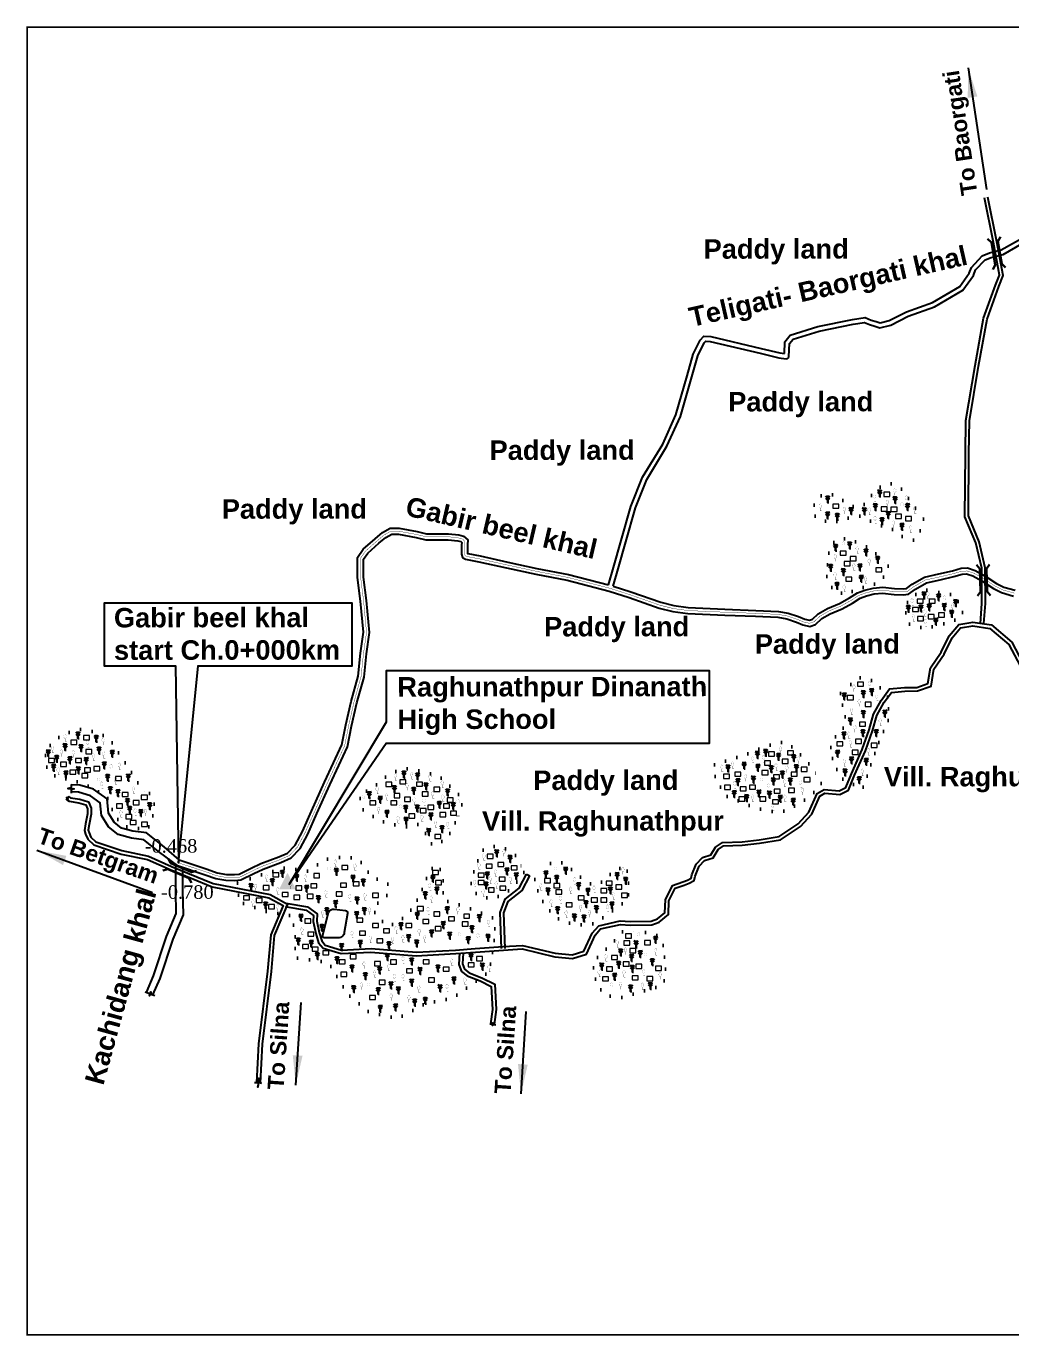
# Model space of a CAD drawing. Header units: millimetres. Extents: x 103 to 31780, y -96328 to -48.
# Drawn here: x 28681 to 30344, y -96327 to -94117 of the extents above; entities that cross this region are included whole.
import ezdxf

# ---------------------------------------------------------------- set-up
doc = ezdxf.new("R2010")
doc.units = ezdxf.units.MM
doc.header["$MEASUREMENT"] = 0
doc.linetypes.add('CENTERX2', pattern=[4, 2.5, -0.5, 0.5, -0.5])
doc.linetypes.add('DOT2', pattern=[0.125, 0, -0.125])
for name, color, linetype, lineweight in [('Bazar', 97, 'Continuous', 15), ('Bridge or Culvert', 7, 'Continuous', 25), ('HOUSE', 144, 'Continuous', 18), ('OUTLINE', 7, 'Continuous', 15), ('PUCCA ROAD', 1, 'Continuous', 30)]:
    doc.layers.add(name, color=color, linetype=linetype, lineweight=lineweight)
for name, color, linetype in [('boundary', 7, 'Continuous'), ('Home Stead', 151, 'Continuous'), ('Khal', 4, 'Continuous'), ('TEXT', 5, 'Continuous'), ('Trees', 77, 'Continuous')]:
    doc.layers.add(name, color=color, linetype=linetype)
doc.styles.add('b', font='times.ttf')
doc.styles.get("Standard").update_dxf_attribs({"font": 'arial.ttf'})
doc.styles.add('sum', font='arialbd.ttf')
doc.dimstyles.get("Standard").update_dxf_attribs({"dimtxt": 0.18, "dimasz": 0.18, "dimexe": 0.18, "dimexo": 0.0625, "dimgap": 0.09, "dimtad": 0, "dimtih": 1, "dimtoh": 1, "dimdec": 4, "dimzin": 0, "dimdsep": 46, "dimtxsty": 'Standard', "dimblk": 'DATUMBLANK', "dimcen": 0.09, "dimadec": 0, "dimazin": 0, "dimtfac": 1, "dimtdec": 4, "dimtofl": 0, "dimtmove": 0, "dimatfit": 3, "dimfxl": 1, "dimtolj": 1, "dimtzin": 0, "dimarcsym": 0})

# ---------------------------------------------------------------- blocks, each defined once
blk = doc.blocks.new('A$C3B865840')
at = {"layer": 'Bridge or Culvert', "color": 7, "linetype": 'Continuous', "lineweight": 30}
for points in [[(0, 43.6), (13.8, 33.1), (91.3, 33.3), (105, 44.2)], [(0.2, 0), (13.9, 10.6), (91.4, 10.9), (105.2, 0.2)]]:
    blk.add_lwpolyline(points, dxfattribs=at)
blk = doc.blocks.new('A$C7FEE66E4')
at = {"layer": 'Trees', "linetype": 'Continuous', "const_width": 0.000142}
blk.add_lwpolyline([(0, 0, 0.606435), (0, 0.0049, 0.606435)], format="xyb", close=True, dxfattribs=at)
at = {"layer": 'Trees', "linetype": 'Continuous', "const_width": 0.000252}
for points in [[(0, 0), (0, -0.0029)], [(0, -0.0029), (0.0017, -0.0029)]]:
    blk.add_lwpolyline(points, dxfattribs=at)
blk = doc.blocks.new('A$C01DB3217')
at = {"layer": 'Trees', "color": 1, "lineweight": 30}
blk.add_lwpolyline([(0, 0.0028), (0, -0.0071), (0.0015, -0.0071)], dxfattribs=at)
for centre, start, end in [((-0.012, -0.0154), 41.2491, 62.6782), ((0.012, -0.0154), 117.3218, 138.7509)]:
    blk.add_arc(centre, 0.0195, start, end, dxfattribs=at)
blk = doc.blocks.new('_DatumBlank')
at = {"color": 0, "linetype": 'ByBlock', "lineweight": -2}
for p, q in [((0, 0.577), (-1, 0)), ((0, -0.577), (0, 0.577)), ((-1, 0), (0, -0.577))]:
    blk.add_line(p, q, dxfattribs=at)

msp = doc.modelspace()

# ---------------------------------------------------------------- hatches: boundary and pattern name
at = {"layer": 'Bazar'}
msp.add_hatch(color=5, dxfattribs=at).paths.add_polyline_path([(29122.1, -95545.4), (29108, -95573.2), (29136.2, -95573.2)])

# ---------------------------------------------------------------- linework, layer by layer
at = {"layer": 'boundary', "color": 0, "const_width": 2.83}
msp.add_lwpolyline([(28682.8, -94118.3), (31778.8, -94118.3), (31778.8, -96325.2), (28682.8, -96325.2), (28682.8, -94118.3)], dxfattribs=at)
at = {"layer": 'Home Stead', "color": 7, "linetype": 'DOT2', "lineweight": 50, "ltscale": 159.474072, "flags": 128}
for points in [[(30194.5, -94948.9), (30187.5, -94973.6), (30177.4, -94984.4), (30155.2, -94976.4), (30141.1, -94965), (30124.7, -94960.3), (30101.3, -94950.4), (30087.9, -94943.6), (30065.7, -94947.2), (30037.5, -94955.7), (30012.1, -94945.1), (30007.8, -94928.3), (30021.6, -94909.4), (30036.8, -94905.6), (30057.2, -94915.9), (30075.8, -94927.5), (30090.9, -94927.5), (30098.8, -94920.7), (30109.9, -94904.8), (30125.7, -94891.7), (30141.1, -94889.2), (30153.7, -94893), (30172.4, -94917.2), (30194.5, -94948.9)], [(30135, -95027.9), (30125.6, -95050.8), (30113.3, -95058.2), (30081.3, -95067.1), (30064.1, -95076.3), (30042.1, -95068.3), (30031.5, -95046.2), (30034, -95007.9), (30045.2, -94984.8), (30067.5, -94981), (30105.9, -94998.5), (30135, -95027.9)], [(30200.4, -95068.3), (30174.6, -95079), (30162.1, -95097.8), (30171.1, -95126.5), (30198.1, -95133.5), (30245.3, -95121.3), (30261.5, -95108.3), (30249.6, -95077.9), (30200.4, -95068.3)], [(30054.9, -95243), (30057.6, -95261.6), (30064, -95286.6), (30057.1, -95307.4), (30044.3, -95317.5), (30036.3, -95338.8), (30043.7, -95359.5), (30054.4, -95385.6), (30092.2, -95403.7), (30116.2, -95334), (30137, -95283.9), (30134.5, -95249.3), (30113.5, -95222.7), (30086.4, -95215.8), (30054.9, -95243)], [(28889.3, -95411.5), (28899, -95433.7), (28891.1, -95463.9), (28884.4, -95472.6), (28846.8, -95467.1), (28829.2, -95448.7), (28822.9, -95428.2), (28817.8, -95416.8), (28777.8, -95394.5), (28748.6, -95386.8), (28733.4, -95385.6), (28714.7, -95365.3), (28713.9, -95338.3), (28741.8, -95311.7), (28774.8, -95302.9), (28801.4, -95308.9), (28822.5, -95319.6), (28835.2, -95340.3), (28855.9, -95371.7), (28868.6, -95390.9), (28875.7, -95406.7), (28889.3, -95411.5)], [(30022.4, -95394.5), (30010, -95410), (29988.4, -95427.5), (29956.7, -95442.7), (29933, -95441.7), (29905, -95433.3), (29861.2, -95415.7), (29844, -95387.4), (29842, -95362.5), (29892.6, -95347), (29931, -95331.5), (29952.3, -95324.7), (29967.8, -95328.1), (29986.3, -95345.3), (30007.9, -95368.5), (30022.4, -95394.5)], [(29404.9, -95461.3), (29390.1, -95489.5), (29366.4, -95498.7), (29351.6, -95473.4), (29340.8, -95463.2), (29318.4, -95468.8), (29277, -95457.3), (29248.4, -95438.6), (29243.2, -95414.3), (29270.1, -95399.2), (29293.5, -95378.2), (29321.1, -95369.6), (29352.9, -95375.1), (29377.9, -95383), (29397, -95400.1), (29412.4, -95414.9), (29418, -95425.1), (29404.9, -95461.3)], [(29520.4, -95545), (29504, -95568.5), (29491.1, -95578.7), (29474.4, -95586.8), (29462.4, -95588.9), (29441.7, -95581.9), (29431.5, -95570.4), (29431.8, -95555.7), (29443.8, -95523), (29452.4, -95506.3), (29468.1, -95500.8), (29490.4, -95505.3), (29510, -95518.6), (29520.4, -95545)], [(29037.5, -95563), (29040.1, -95594.5), (29086.9, -95611), (29129.8, -95618.2), (29135.3, -95650.3), (29134.8, -95689), (29191.4, -95697.1), (29224, -95750.9), (29260.4, -95780.9), (29308.3, -95791.5), (29354.5, -95766.5), (29400.2, -95757.2), (29462.1, -95712.3), (29472.7, -95649.1), (29469.3, -95622), (29425.2, -95603.8), (29385, -95591.5), (29384.5, -95556.8), (29377.3, -95532.7), (29363.4, -95539), (29356.6, -95554.3), (29345.1, -95584.8), (29332.9, -95605.1), (29319.3, -95620.3), (29305.3, -95630.9), (29290.9, -95635.1), (29279.9, -95625.4), (29265.5, -95608), (29272.7, -95597.9), (29290.1, -95583.1), (29292.6, -95565.3), (29262.1, -95550.5), (29242.2, -95522.5), (29218.1, -95518.3), (29184.6, -95523.4), (29157.5, -95542.8), (29116, -95537.3), (29084.9, -95546.6), (29037.5, -95563)], [(29539.3, -95556.5), (29547.3, -95586.9), (29559.9, -95603.7), (29569.6, -95616.6), (29587.3, -95627.9), (29608.6, -95633.5), (29634.2, -95633.1), (29656.6, -95619.8), (29678.3, -95603.4), (29696.2, -95590.4), (29698.3, -95575), (29695.5, -95548.7), (29694, -95534.7), (29673.1, -95540.7), (29660.5, -95555.4), (29644.4, -95565.9), (29633.5, -95564.2), (29620.2, -95555.4), (29608.6, -95546.6), (29593.6, -95533.3), (29579.9, -95526), (29566.2, -95529.1), (29539.3, -95556.5)], [(29686.9, -95645.2), (29669.8, -95664.5), (29648.9, -95684.6), (29638.8, -95694.9), (29637.2, -95715.3), (29648.6, -95740.6), (29658.9, -95751.7), (29679, -95757.1), (29696.4, -95753.1), (29714.4, -95747.3), (29754.1, -95735.9), (29757.9, -95727), (29759.8, -95711.5), (29758.1, -95690), (29756, -95668.8), (29746.7, -95652), (29736.7, -95648.7), (29719.8, -95644.9), (29686.9, -95645.2)]]:
    msp.add_lwpolyline(points, dxfattribs=at)
at = {"layer": 'HOUSE'}
for points in [[(30127.8, -94910.5), (30137.9, -94910.5), (30137.9, -94903.4), (30127.8, -94903.4), (30127.8, -94910.5)], [(30041.7, -94930.2), (30051.8, -94930.2), (30051.8, -94923.2), (30041.7, -94923.2), (30041.7, -94930.2)], [(30123.5, -94935.2), (30133.6, -94935.2), (30133.6, -94928.1), (30123.5, -94928.1), (30123.5, -94935.2)], [(30139.9, -94935.7), (30150.1, -94935.7), (30150.1, -94928.6), (30139.9, -94928.6), (30139.9, -94935.7)], [(30147.6, -94947.5), (30157.7, -94947.5), (30157.7, -94940.4), (30147.6, -94940.4), (30147.6, -94947.5)], [(30164.3, -94951.3), (30174.4, -94951.3), (30174.4, -94944.2), (30164.3, -94944.2), (30164.3, -94951.3)], [(30054.4, -95009.7), (30064.5, -95009.7), (30064.5, -95002.6), (30054.4, -95002.6), (30054.4, -95009.7)], [(30071.3, -95019), (30081.4, -95019), (30081.4, -95011.9), (30071.3, -95011.9), (30071.3, -95019)], [(30060.9, -95027.3), (30071, -95027.3), (30071, -95020.2), (30060.9, -95020.2), (30060.9, -95027.3)], [(30114.6, -95037.7), (30124.7, -95037.7), (30124.7, -95030.6), (30114.6, -95030.6), (30114.6, -95037.7)], [(30063.6, -95053.4), (30073.8, -95053.4), (30073.8, -95046.4), (30063.6, -95046.4), (30063.6, -95053.4)], [(30184.1, -95090.7), (30194.2, -95090.7), (30194.2, -95083.6), (30184.1, -95083.6), (30184.1, -95090.7)], [(30204.4, -95090.5), (30214.5, -95090.5), (30214.5, -95083.4), (30204.4, -95083.4), (30204.4, -95090.5)], [(30176.2, -95104.7), (30186.4, -95104.7), (30186.4, -95097.6), (30176.2, -95097.6), (30176.2, -95104.7)], [(30220, -95113.9), (30230.1, -95113.9), (30230.1, -95106.8), (30220, -95106.8), (30220, -95113.9)], [(30184.6, -95120.2), (30194.7, -95120.2), (30194.7, -95113.1), (30184.6, -95113.1), (30184.6, -95120.2)], [(30202.4, -95116.8), (30212.5, -95116.8), (30212.5, -95109.8), (30202.4, -95109.8), (30202.4, -95116.8)], [(30083.7, -95230.6), (30093.8, -95230.6), (30093.8, -95223.5), (30083.7, -95223.5), (30083.7, -95230.6)], [(30066.3, -95253.4), (30076.5, -95253.4), (30076.5, -95246.3), (30066.3, -95246.3), (30066.3, -95253.4)], [(30096.2, -95264.6), (30106.4, -95264.6), (30106.4, -95257.5), (30096.2, -95257.5), (30096.2, -95264.6)], [(30086.9, -95298.1), (30097, -95298.1), (30097, -95291), (30086.9, -95291), (30086.9, -95298.1)], [(28756.9, -95328.8), (28767, -95328.8), (28767, -95321.7), (28756.9, -95321.7), (28756.9, -95328.8)], [(28777.8, -95320.9), (28787.9, -95320.9), (28787.9, -95313.8), (28777.8, -95313.8), (28777.8, -95320.9)], [(30048.6, -95331.2), (30058.8, -95331.2), (30058.8, -95324.2), (30048.6, -95324.2), (30048.6, -95331.2)], [(30080.2, -95327.1), (30090.3, -95327.1), (30090.3, -95320), (30080.2, -95320), (30080.2, -95327.1)], [(30106.5, -95333.8), (30116.7, -95333.8), (30116.7, -95326.7), (30106.5, -95326.7), (30106.5, -95333.8)], [(28782.1, -95344.7), (28792.2, -95344.7), (28792.2, -95337.6), (28782.1, -95337.6), (28782.1, -95344.7)], [(29933.3, -95348.6), (29943.5, -95348.6), (29943.5, -95341.5), (29933.3, -95341.5), (29933.3, -95348.6)], [(29965.3, -95346.6), (29975.5, -95346.6), (29975.5, -95339.5), (29965.3, -95339.5), (29965.3, -95346.6)], [(30074.4, -95345.7), (30084.5, -95345.7), (30084.5, -95338.6), (30074.4, -95338.6), (30074.4, -95345.7)], [(28719.2, -95359.5), (28729.3, -95359.5), (28729.3, -95352.5), (28719.2, -95352.5), (28719.2, -95359.5)], [(28739.1, -95366), (28749.3, -95366), (28749.3, -95358.9), (28739.1, -95358.9), (28739.1, -95366)], [(28755.2, -95379.2), (28765.3, -95379.2), (28765.3, -95372.1), (28755.2, -95372.1), (28755.2, -95379.2)], [(28764.3, -95359.5), (28774.5, -95359.5), (28774.5, -95352.5), (28764.3, -95352.5), (28764.3, -95359.5)], [(28779.5, -95375.4), (28789.6, -95375.4), (28789.6, -95368.3), (28779.5, -95368.3), (28779.5, -95375.4)], [(28795.6, -95373.2), (28805.7, -95373.2), (28805.7, -95366.1), (28795.6, -95366.1), (28795.6, -95373.2)], [(29922.3, -95380.1), (29932.5, -95380.1), (29932.5, -95373), (29922.3, -95373), (29922.3, -95380.1)], [(29926.7, -95363.5), (29936.8, -95363.5), (29936.8, -95356.4), (29926.7, -95356.4), (29926.7, -95363.5)], [(29956.4, -95360.9), (29966.5, -95360.9), (29966.5, -95353.8), (29956.4, -95353.8), (29956.4, -95360.9)], [(29988.6, -95374.2), (29998.8, -95374.2), (29998.8, -95367.1), (29988.6, -95367.1), (29988.6, -95374.2)], [(28775.4, -95385.2), (28785.5, -95385.2), (28785.5, -95378.1), (28775.4, -95378.1), (28775.4, -95385.2)], [(28831.8, -95389.8), (28841.9, -95389.8), (28841.9, -95382.7), (28831.8, -95382.7), (28831.8, -95389.8)], [(29287.9, -95399.5), (29298, -95399.5), (29298, -95392.4), (29287.9, -95392.4), (29287.9, -95399.5)], [(29311.4, -95395.5), (29321.5, -95395.5), (29321.5, -95388.4), (29311.4, -95388.4), (29311.4, -95395.5)], [(29339.8, -95399.3), (29350, -95399.3), (29350, -95392.2), (29339.8, -95392.2), (29339.8, -95399.3)], [(29857.6, -95386.2), (29867.7, -95386.2), (29867.7, -95379.1), (29857.6, -95379.1), (29857.6, -95386.2)], [(29876.5, -95382.6), (29886.7, -95382.6), (29886.7, -95375.6), (29876.5, -95375.6), (29876.5, -95382.6)], [(29941.5, -95387), (29951.7, -95387), (29951.7, -95379.9), (29941.5, -95379.9), (29941.5, -95387)], [(29971.7, -95382.6), (29981.9, -95382.6), (29981.9, -95375.6), (29971.7, -95375.6), (29971.7, -95382.6)], [(29993.2, -95391.8), (30003.4, -95391.8), (30003.4, -95384.8), (29993.2, -95384.8), (29993.2, -95391.8)], [(28843.4, -95416.8), (28853.5, -95416.8), (28853.5, -95409.8), (28843.4, -95409.8), (28843.4, -95416.8)], [(28875.5, -95421.5), (28885.7, -95421.5), (28885.7, -95414.4), (28875.5, -95414.4), (28875.5, -95421.5)], [(29301.7, -95418.7), (29311.8, -95418.7), (29311.8, -95411.6), (29301.7, -95411.6), (29301.7, -95418.7)], [(29349.3, -95415.9), (29359.5, -95415.9), (29359.5, -95408.8), (29349.3, -95408.8), (29349.3, -95415.9)], [(29368.8, -95408), (29378.9, -95408), (29378.9, -95400.9), (29368.8, -95400.9), (29368.8, -95408)], [(29859.4, -95404.9), (29869.5, -95404.9), (29869.5, -95397.8), (29859.4, -95397.8), (29859.4, -95404.9)], [(29885.7, -95407.2), (29895.9, -95407.2), (29895.9, -95400.1), (29885.7, -95400.1), (29885.7, -95407.2)], [(29901.1, -95404.4), (29911.2, -95404.4), (29911.2, -95397.3), (29901.1, -95397.3), (29901.1, -95404.4)], [(29918.8, -95424.3), (29928.9, -95424.3), (29928.9, -95417.2), (29918.8, -95417.2), (29918.8, -95424.3)], [(29943.1, -95411.3), (29953.2, -95411.3), (29953.2, -95404.2), (29943.1, -95404.2), (29943.1, -95411.3)], [(29967.1, -95409.8), (29977.3, -95409.8), (29977.3, -95402.7), (29967.1, -95402.7), (29967.1, -95409.8)], [(28833.7, -95436.3), (28843.8, -95436.3), (28843.8, -95429.2), (28833.7, -95429.2), (28833.7, -95436.3)], [(28861.7, -95430.6), (28871.8, -95430.6), (28871.8, -95423.5), (28861.7, -95423.5), (28861.7, -95430.6)], [(29260.9, -95430.8), (29271, -95430.8), (29271, -95423.7), (29260.9, -95423.7), (29260.9, -95430.8)], [(29296.2, -95430.8), (29306.3, -95430.8), (29306.3, -95423.7), (29296.2, -95423.7), (29296.2, -95430.8)], [(29319.2, -95425.1), (29329.3, -95425.1), (29329.3, -95418), (29319.2, -95418), (29319.2, -95425.1)], [(29346, -95444.1), (29356.1, -95444.1), (29356.1, -95437), (29346, -95437), (29346, -95444.1)], [(29358.8, -95438.4), (29368.9, -95438.4), (29368.9, -95431.3), (29358.8, -95431.3), (29358.8, -95438.4)], [(29385.4, -95436.2), (29395.5, -95436.2), (29395.5, -95429.2), (29385.4, -95429.2), (29385.4, -95436.2)], [(29391.5, -95426), (29401.7, -95426), (29401.7, -95419), (29391.5, -95419), (29391.5, -95426)], [(29883.1, -95424.5), (29893.2, -95424.5), (29893.2, -95417.4), (29883.1, -95417.4), (29883.1, -95424.5)], [(29940, -95429.2), (29950.1, -95429.2), (29950.1, -95422.1), (29940, -95422.1), (29940, -95429.2)], [(28849.3, -95454.2), (28859.4, -95454.2), (28859.4, -95447.2), (28849.3, -95447.2), (28849.3, -95454.2)], [(28856.8, -95464), (28866.9, -95464), (28866.9, -95456.9), (28856.8, -95456.9), (28856.8, -95464)], [(28875.7, -95467.1), (28885.8, -95467.1), (28885.8, -95460), (28875.7, -95460), (28875.7, -95467.1)], [(29326.8, -95453.1), (29336.9, -95453.1), (29336.9, -95446), (29326.8, -95446), (29326.8, -95453.1)], [(29379, -95450.7), (29389.1, -95450.7), (29389.1, -95443.6), (29379, -95443.6), (29379, -95450.7)], [(29397, -95448.3), (29407.1, -95448.3), (29407.1, -95441.2), (29397, -95441.2), (29397, -95448.3)], [(29370.7, -95487.7), (29380.8, -95487.7), (29380.8, -95480.6), (29370.7, -95480.6), (29370.7, -95487.7)], [(29459.1, -95521), (29469.2, -95521), (29469.2, -95513.9), (29459.1, -95513.9), (29459.1, -95521)], [(29097.5, -95552.4), (29107.6, -95552.4), (29107.6, -95545.3), (29097.5, -95545.3), (29097.5, -95552.4)], [(29166.2, -95553.9), (29176.3, -95553.9), (29176.3, -95546.8), (29166.2, -95546.8), (29166.2, -95553.9)], [(29213.7, -95540), (29223.8, -95540), (29223.8, -95533), (29213.7, -95533), (29213.7, -95540)], [(29366.8, -95548.4), (29376.9, -95548.4), (29376.9, -95541.3), (29366.8, -95541.3), (29366.8, -95548.4)], [(29443.9, -95553), (29454, -95553), (29454, -95545.9), (29443.9, -95545.9), (29443.9, -95553)], [(29457, -95537.8), (29467.1, -95537.8), (29467.1, -95530.7), (29457, -95530.7), (29457, -95537.8)], [(29476.7, -95535), (29486.8, -95535), (29486.8, -95527.9), (29476.7, -95527.9), (29476.7, -95535)], [(29499.2, -95540.6), (29509.3, -95540.6), (29509.3, -95533.5), (29499.2, -95533.5), (29499.2, -95540.6)], [(29081.2, -95573.9), (29091.3, -95573.9), (29091.3, -95566.8), (29081.2, -95566.8), (29081.2, -95573.9)], [(29136.3, -95574.5), (29146.4, -95574.5), (29146.4, -95567.4), (29136.3, -95567.4), (29136.3, -95574.5)], [(29161.2, -95570.9), (29171.3, -95570.9), (29171.3, -95563.8), (29161.2, -95563.8), (29161.2, -95570.9)], [(29211.5, -95569.9), (29221.6, -95569.9), (29221.6, -95562.8), (29211.5, -95562.8), (29211.5, -95569.9)], [(29232.6, -95567.6), (29242.7, -95567.6), (29242.7, -95560.5), (29232.6, -95560.5), (29232.6, -95567.6)], [(29371.8, -95565.5), (29381.9, -95565.5), (29381.9, -95558.4), (29371.8, -95558.4), (29371.8, -95565.5)], [(29443.4, -95565.4), (29453.5, -95565.4), (29453.5, -95558.3), (29443.4, -95558.3), (29443.4, -95565.4)], [(29460.8, -95577.8), (29470.9, -95577.8), (29470.9, -95570.7), (29460.8, -95570.7), (29460.8, -95577.8)], [(29479.3, -95559.6), (29489.4, -95559.6), (29489.4, -95552.5), (29479.3, -95552.5), (29479.3, -95559.6)], [(29480.2, -95574.8), (29490.3, -95574.8), (29490.3, -95567.7), (29480.2, -95567.7), (29480.2, -95574.8)], [(29555.7, -95562.1), (29565.9, -95562.1), (29565.9, -95555), (29555.7, -95555), (29555.7, -95562.1)], [(29571.2, -95570.5), (29581.3, -95570.5), (29581.3, -95563.4), (29571.2, -95563.4), (29571.2, -95570.5)], [(29650.4, -95579), (29660.5, -95579), (29660.5, -95571.9), (29650.4, -95571.9), (29650.4, -95579)], [(29659.3, -95566.4), (29669.4, -95566.4), (29669.4, -95559.3), (29659.3, -95559.3), (29659.3, -95566.4)], [(29675.8, -95573), (29685.9, -95573), (29685.9, -95565.9), (29675.8, -95565.9), (29675.8, -95573)], [(29047.7, -95591.1), (29057.8, -95591.1), (29057.8, -95584), (29047.7, -95584), (29047.7, -95591.1)], [(29069.4, -95595.4), (29079.5, -95595.4), (29079.5, -95588.3), (29069.4, -95588.3), (29069.4, -95595.4)], [(29113, -95585.6), (29123.1, -95585.6), (29123.1, -95578.5), (29113, -95578.5), (29113, -95585.6)], [(29132.9, -95590.3), (29143.1, -95590.3), (29143.1, -95583.2), (29132.9, -95583.2), (29132.9, -95590.3)], [(29155.1, -95588.8), (29165.2, -95588.8), (29165.2, -95581.7), (29155.1, -95581.7), (29155.1, -95588.8)], [(29204.2, -95584.8), (29214.3, -95584.8), (29214.3, -95577.7), (29204.2, -95577.7), (29204.2, -95584.8)], [(29265.3, -95586.8), (29275.4, -95586.8), (29275.4, -95579.7), (29265.3, -95579.7), (29265.3, -95586.8)], [(29574.9, -95581.2), (29585, -95581.2), (29585, -95574.2), (29574.9, -95574.2), (29574.9, -95581.2)], [(29612.3, -95591.1), (29622.4, -95591.1), (29622.4, -95584), (29612.3, -95584), (29612.3, -95591.1)], [(29634.5, -95594.8), (29644.7, -95594.8), (29644.7, -95587.8), (29634.5, -95587.8), (29634.5, -95594.8)], [(29650.4, -95594.8), (29660.5, -95594.8), (29660.5, -95587.8), (29650.4, -95587.8), (29650.4, -95594.8)], [(29685.3, -95587), (29695.4, -95587), (29695.4, -95579.9), (29685.3, -95579.9), (29685.3, -95587)], [(29090, -95606.2), (29100.1, -95606.2), (29100.1, -95599.1), (29090, -95599.1), (29090, -95606.2)], [(29341, -95609.5), (29351.2, -95609.5), (29351.2, -95602.5), (29341, -95602.5), (29341, -95609.5)], [(29368.8, -95618.4), (29378.9, -95618.4), (29378.9, -95611.3), (29368.8, -95611.3), (29368.8, -95618.4)], [(29419.2, -95622.2), (29429.3, -95622.2), (29429.3, -95615.1), (29419.2, -95615.1), (29419.2, -95622.2)], [(29592, -95602.9), (29602.2, -95602.9), (29602.2, -95595.8), (29592, -95595.8), (29592, -95602.9)], [(29151.2, -95630.2), (29161.3, -95630.2), (29161.3, -95623.2), (29151.2, -95623.2), (29151.2, -95630.2)], [(29238.8, -95628.9), (29248.9, -95628.9), (29248.9, -95621.8), (29238.8, -95621.8), (29238.8, -95628.9)], [(29265.3, -95637.8), (29275.4, -95637.8), (29275.4, -95630.7), (29265.3, -95630.7), (29265.3, -95637.8)], [(29321.6, -95637.8), (29331.7, -95637.8), (29331.7, -95630.7), (29321.6, -95630.7), (29321.6, -95637.8)], [(29350.1, -95631.2), (29360.2, -95631.2), (29360.2, -95624.1), (29350.1, -95624.1), (29350.1, -95631.2)], [(29371, -95643.1), (29381.1, -95643.1), (29381.1, -95636), (29371, -95636), (29371, -95643.1)], [(29393.5, -95626.6), (29403.6, -95626.6), (29403.6, -95619.5), (29393.5, -95619.5), (29393.5, -95626.6)], [(29416.6, -95635.4), (29426.7, -95635.4), (29426.7, -95628.4), (29416.6, -95628.4), (29416.6, -95635.4)], [(29156.2, -95652.5), (29166.3, -95652.5), (29166.3, -95645.4), (29156.2, -95645.4), (29156.2, -95652.5)], [(29243.3, -95650.9), (29253.4, -95650.9), (29253.4, -95643.8), (29243.3, -95643.8), (29243.3, -95650.9)], [(29272.9, -95663.8), (29283, -95663.8), (29283, -95656.7), (29272.9, -95656.7), (29272.9, -95663.8)], [(29284.2, -95646.8), (29294.3, -95646.8), (29294.3, -95639.8), (29284.2, -95639.8), (29284.2, -95646.8)], [(29689.6, -95667.3), (29699.7, -95667.3), (29699.7, -95660.2), (29689.6, -95660.2), (29689.6, -95667.3)], [(29692.2, -95655.6), (29702.3, -95655.6), (29702.3, -95648.5), (29692.2, -95648.5), (29692.2, -95655.6)], [(29724.3, -95666.7), (29734.4, -95666.7), (29734.4, -95659.6), (29724.3, -95659.6), (29724.3, -95666.7)], [(29147.6, -95673.3), (29157.7, -95673.3), (29157.7, -95666.3), (29147.6, -95666.3), (29147.6, -95673.3)], [(29163.9, -95677.7), (29174, -95677.7), (29174, -95670.6), (29163.9, -95670.6), (29163.9, -95677.7)], [(29181.5, -95684), (29191.6, -95684), (29191.6, -95676.9), (29181.5, -95676.9), (29181.5, -95684)], [(29699.7, -95680.2), (29709.8, -95680.2), (29709.8, -95673.1), (29699.7, -95673.1), (29699.7, -95680.2)], [(29209.2, -95699.1), (29219.4, -95699.1), (29219.4, -95692), (29209.2, -95692), (29209.2, -95699.1)], [(29227.6, -95690.5), (29237.7, -95690.5), (29237.7, -95683.4), (29227.6, -95683.4), (29227.6, -95690.5)], [(29269, -95702.1), (29279.2, -95702.1), (29279.2, -95695), (29269, -95695), (29269, -95702.1)], [(29295.8, -95699.4), (29305.9, -95699.4), (29305.9, -95692.4), (29295.8, -95692.4), (29295.8, -95699.4)], [(29351, -95699.1), (29361.1, -95699.1), (29361.1, -95692), (29351, -95692), (29351, -95699.1)], [(29384.5, -95711.6), (29394.6, -95711.6), (29394.6, -95704.5), (29384.5, -95704.5), (29384.5, -95711.6)], [(29426.6, -95704.2), (29436.7, -95704.2), (29436.7, -95697.1), (29426.6, -95697.1), (29426.6, -95704.2)], [(29440.9, -95693.9), (29451, -95693.9), (29451, -95686.8), (29440.9, -95686.8), (29440.9, -95693.9)], [(29660, -95711.3), (29670.2, -95711.3), (29670.2, -95704.2), (29660, -95704.2), (29660, -95711.3)], [(29668.3, -95691.9), (29678.5, -95691.9), (29678.5, -95684.8), (29668.3, -95684.8), (29668.3, -95691.9)], [(29688, -95703), (29698.2, -95703), (29698.2, -95695.9), (29688, -95695.9), (29688, -95703)], [(29709.5, -95706.6), (29719.7, -95706.6), (29719.7, -95699.5), (29709.5, -95699.5), (29709.5, -95706.6)], [(29743, -95710), (29753.1, -95710), (29753.1, -95702.9), (29743, -95702.9), (29743, -95710)], [(29211.8, -95720.3), (29222, -95720.3), (29222, -95713.2), (29211.8, -95713.2), (29211.8, -95720.3)], [(29276.9, -95733.7), (29287, -95733.7), (29287, -95726.7), (29276.9, -95726.7), (29276.9, -95733.7)], [(29323, -95714.3), (29333.1, -95714.3), (29333.1, -95707.2), (29323, -95707.2), (29323, -95714.3)], [(29359.9, -95729.9), (29370.1, -95729.9), (29370.1, -95722.8), (29359.9, -95722.8), (29359.9, -95729.9)], [(29653.3, -95727.9), (29663.4, -95727.9), (29663.4, -95720.8), (29653.3, -95720.8), (29653.3, -95727.9)], [(29703.3, -95726.1), (29713.4, -95726.1), (29713.4, -95719), (29703.3, -95719), (29703.3, -95726.1)], [(29728.2, -95727.6), (29738.3, -95727.6), (29738.3, -95720.5), (29728.2, -95720.5), (29728.2, -95727.6)], [(29260.6, -95759.2), (29270.7, -95759.2), (29270.7, -95752.2), (29260.6, -95752.2), (29260.6, -95759.2)]]:
    msp.add_lwpolyline(points, dxfattribs=at)
at = {"layer": 'Khal', "lineweight": 25, "ltscale": 0.1}
for points in [[(29960.1, -94669.4), (29961, -94649.3), (29970, -94638.2), (30016.8, -94623.8), (30074.9, -94611.6), (30096.4, -94608.6), (30106.5, -94612.8), (30115.1, -94615.2), (30121.4, -94617.5), (30136.8, -94613.7), (30165.9, -94598.8), (30209.7, -94583.1), (30255.8, -94556.2), (30271.8, -94533.8), (30275.7, -94523.9), (30293.9, -94504.5), (30306.2, -94499.5), (30326, -94494.5), (30368.9, -94469.9), (30395.7, -94463), (30459.5, -94457.6), (30506.8, -94455.7), (30611.6, -94469.7), (30673.3, -94482.9)], [(29967.9, -94674.1), (29968.9, -94652.3), (29974.7, -94645.2), (30018.8, -94631.5), (30076.3, -94619.5), (30095.4, -94616.8), (30103.9, -94620.4), (30112.6, -94622.8), (30120.9, -94625.9), (30139.7, -94621.2), (30169.1, -94606.2), (30213.1, -94590.4), (30261.3, -94562.2), (30278.9, -94537.6), (30282.6, -94528.2), (30298.6, -94511.3), (30308.7, -94507.1), (30329.1, -94502), (30371.9, -94477.3), (30397, -94470.9), (30460, -94465.5), (30506.4, -94463.7), (30610.3, -94477.6), (30671.6, -94490.8)], [(29663.7, -95059.6), (29672, -95030.4), (29685.1, -94984.8), (29701.3, -94927.1), (29721, -94878.1), (29754.9, -94821.9), (29777.2, -94772.7), (29796.1, -94706.6), (29806.4, -94670.3), (29818.2, -94646.6), (29824.5, -94640), (29836.1, -94640.7), (29921, -94660.9), (29952.3, -94668.3), (29960.1, -94669.4)], [(29671.4, -95061.8), (29679.7, -95032.6), (29692.8, -94986.9), (29708.9, -94929.7), (29728.2, -94881.7), (29762, -94825.6), (29784.7, -94775.5), (29803.8, -94708.8), (29813.9, -94673.2), (29824.8, -94651.2), (29827.7, -94648.2), (29834.9, -94648.7), (29919.2, -94668.7), (29950.8, -94676.2), (29963.4, -94677.9)], [(29963.4, -94677.9), (29965.4, -94677.7), (29966.9, -94676.5), (29967.9, -94674.1)], [(28757.3, -95396.2), (28757.3, -95401.8), (28751.7, -95403.3), (28762.3, -95403.9), (28757.3, -95405.2), (28757.3, -95410.9)], [(28939.5, -95523.7), (28914.3, -95501.7), (28884.2, -95478.2), (28861.2, -95475.4), (28842.2, -95469.8), (28829.5, -95459.7), (28820.1, -95444.7), (28817.7, -95420.7), (28795.1, -95404.5), (28771.6, -95397.6), (28757.3, -95397)], [(28936.4, -95533.2), (28906.9, -95511.1), (28879.5, -95489.7), (28858.7, -95487.2), (28836.6, -95480.6), (28820.4, -95467.8), (28808.4, -95448.6), (28806.3, -95427.3), (28789.7, -95415.4), (28769.6, -95409.5), (28757.3, -95409)], [(28884, -95747.2), (28895.9, -95719.2), (28918.2, -95653), (28934.4, -95614.1), (28933.5, -95575.7), (28933.5, -95531)], [(28895.2, -95751.5), (28907.2, -95723.5), (28929.4, -95657.2), (28946.5, -95616.3), (28945.5, -95575.5), (28945.5, -95536.2)], [(28882.1, -95746.5), (28889.5, -95749.1), (28889.1, -95753.1), (28891.8, -95746.4), (28891.4, -95750), (28898.2, -95752.7)]]:
    msp.add_lwpolyline(points, dxfattribs=at)
at = {"layer": 'Khal', "color": 3, "linetype": 'Continuous'}
for points in [[(28936.4, -95533.2), (28983.2, -95548.6), (29001, -95555), (29018, -95558.1), (29033, -95558.5), (29043.3, -95557.5), (29065.4, -95546.6), (29081, -95539.1), (29110.9, -95528), (29128.2, -95520.4), (29143.2, -95504.5), (29156.1, -95480.2), (29171.8, -95445.3), (29193.5, -95396.7), (29208.5, -95364.2), (29223.2, -95332.6), (29230.1, -95298.1), (29239, -95258.7), (29251.1, -95215.5), (29255.3, -95175.9), (29260.3, -95139.9), (29255.4, -95085.9), (29250.4, -95046.6), (29250.1, -95023.5), (29250.1, -95016.2), (29257.3, -95006.1), (29276.2, -94989.3), (29287.8, -94979.5), (29297.8, -94973.9), (29309.3, -94974), (29338.9, -94979.4), (29355.4, -94983.4), (29372.4, -94983.5), (29392.9, -94983.3), (29409.1, -94985.3), (29414.3, -94986.4), (29416, -94987.9), (29415.8, -94991.9), (29415.5, -95000.9), (29415.3, -95007.6), (29417.4, -95013.2), (29422.2, -95016.3), (29444.9, -95020.6), (29491.6, -95030.8), (29540.8, -95041.6), (29594, -95051.9), (29664.8, -95070.2), (29698.2, -95081), (29748.7, -95098.6), (29771.9, -95104.5), (29797.1, -95107.9), (29859.5, -95110.7), (29911.5, -95112.6), (29948.9, -95114.3), (29964, -95117), (29980.3, -95122.4), (29991.5, -95127.1), (30002.9, -95129.6), (30012.6, -95126.3), (30023.2, -95116.5), (30037.3, -95108.2), (30057.6, -95099.8), (30074.9, -95090.2), (30087.8, -95082), (30098.9, -95077.9), (30111.7, -95074.8), (30125.8, -95073.7), (30145.3, -95075.8), (30160.6, -95076.3), (30169.6, -95075.5), (30181.2, -95066.8), (30199.9, -95056), (30223.1, -95050.9), (30245.9, -95045.7), (30260.1, -95041.5), (30267.5, -95041.1), (30277.8, -95044.4), (30293.2, -95052.7), (30312.6, -95065.8), (30326.5, -95072.6), (30346.6, -95078.4)], [(28939.5, -95523.7), (28986.5, -95539.2), (29003.6, -95545.3), (29019, -95548.2), (29032.6, -95548.5), (29040.5, -95547.7), (29061, -95537.6), (29077.1, -95529.9), (29107.2, -95518.7), (29122.3, -95512.1), (29135, -95498.6), (29147.1, -95475.8), (29162.7, -95441.2), (29184.4, -95392.6), (29199.4, -95360), (29213.7, -95329.4), (29220.3, -95296), (29229.3, -95256.2), (29241.2, -95213.6), (29245.4, -95174.7), (29250.3, -95139.6), (29245.4, -95087), (29240.4, -95047.3), (29240.1, -95023.6), (29240.1, -95013.1), (29249.8, -94999.4), (29269.7, -94981.7), (29282.1, -94971.2), (29295.2, -94963.8), (29310.3, -94964), (29341, -94969.7), (29356.6, -94973.4), (29372.4, -94973.5), (29393.4, -94973.3), (29410.8, -94975.4), (29418.9, -94977.2), (29426.1, -94983.5), (29425.8, -94992.2), (29425.5, -95001.2), (29425.4, -95005.9), (29425.6, -95006.6), (29426, -95006.8), (29446.9, -95010.8), (29493.8, -95021.1), (29542.8, -95031.8), (29596.2, -95042.1), (29663.7, -95059.6)], [(29671.4, -95061.8), (29701.4, -95071.5), (29751.6, -95089), (29773.8, -95094.6), (29798, -95097.9), (29859.9, -95100.7), (29912, -95102.6), (29950, -95104.3), (29966.5, -95107.3), (29983.9, -95113.1), (29994.5, -95117.5), (30002.3, -95119.2), (30007.4, -95117.5), (30017.2, -95108.4), (30032.9, -95099.3), (30053.3, -95090.8), (30069.8, -95081.6), (30083.3, -95072.9), (30096, -95068.3), (30110.1, -95064.9), (30126, -95063.7), (30146, -95065.8), (30160.3, -95066.2), (30165.9, -95065.8), (30175.7, -95058.5), (30196.3, -95046.6), (30220.9, -95041.2), (30243.4, -95036), (30258.4, -95031.5), (30268.8, -95031), (30281.7, -95035.1), (30298.4, -95044.2), (30317.7, -95057.1), (30330.1, -95063.3), (30349.2, -95068.7)]]:
    msp.add_lwpolyline(points, dxfattribs=at)
at = {"layer": 'Khal', "color": 7, "linetype": 'CENTERX2', "lineweight": 30, "ltscale": 5, "const_width": 0.577}
msp.add_lwpolyline([(28938, -95528.5), (28984.8, -95543.9), (29002.3, -95550.2), (29018.5, -95553.2), (29032.8, -95553.5), (29041.9, -95552.6), (29063.2, -95542.1), (29079, -95534.5), (29109.1, -95523.4), (29125.2, -95516.2), (29139.1, -95501.6), (29151.6, -95478), (29167.2, -95443.2), (29189, -95394.6), (29203.9, -95362.1), (29218.5, -95331), (29225.2, -95297.1), (29234.2, -95257.4), (29246.1, -95214.5), (29250.3, -95175.3), (29255.3, -95139.8), (29250.4, -95086.4), (29245.4, -95047), (29245.1, -95023.6), (29245.1, -95014.6), (29253.5, -95002.7), (29273, -94985.5), (29285, -94975.3), (29296.5, -94968.9), (29309.8, -94969), (29340, -94974.6), (29356, -94978.4), (29372.4, -94978.5), (29393.1, -94978.3), (29410, -94980.3), (29416.6, -94981.8), (29421, -94985.7), (29420.8, -94992), (29420.5, -95001), (29420.4, -95006.8), (29421.5, -95009.9), (29424.1, -95011.6), (29445.9, -95015.7), (29492.7, -95026), (29541.8, -95036.7), (29595.1, -95047), (29666.2, -95065.4), (29699.8, -95076.2), (29750.1, -95093.8), (29772.8, -95099.5), (29797.5, -95102.9), (29859.7, -95105.7), (29911.7, -95107.6), (29949.5, -95109.3), (29965.3, -95112.1), (29982.1, -95117.7), (29993, -95122.3), (30002.6, -95124.4), (30010, -95121.9), (30020.2, -95112.4), (30035.1, -95103.7), (30055.4, -95095.3), (30072.4, -95085.9), (30085.5, -95077.4), (30097.5, -95073.1), (30110.9, -95069.8), (30125.9, -95068.7), (30145.6, -95070.8), (30160.5, -95071.2), (30167.7, -95070.6), (30178.4, -95062.6), (30198.1, -95051.3), (30222, -95046.1), (30244.7, -95040.8), (30259.3, -95036.5), (30268.2, -95036.1), (30279.7, -95039.8), (30295.8, -95048.5), (30315.1, -95061.4), (30328.3, -95068), (30347.9, -95073.5)], dxfattribs=at)
at = {"layer": 'Khal', "color": 7, "lineweight": 25, "ltscale": 0.1}
msp.add_lwpolyline([(28970.5, -95196.3), (29230.9, -95196.3), (29230.9, -95090.5), (28812.8, -95090.5), (28812.8, -95090.5), (28812.8, -95090.5), (28812.8, -95196.3), (28933, -95196.3), (28938, -95528.5), (28971.4, -95196.3)], dxfattribs=at)
msp.add_lwpolyline([(29288.5, -95291.3), (29124.7, -95564.6), (29288.5, -95326.7), (29834, -95326.7), (29834, -95204.5), (29288.5, -95204.5)], close=True, dxfattribs=at)
at = {"layer": 'Khal', "lineweight": 25, "ltscale": 0.1}
msp.add_lwpolyline([(29223.2, -95614.3), (29217.9, -95646.3, -0.154731), (29214.9, -95652.2, -0.202448), (29207, -95655.4), (29183.5, -95655, -0.431862), (29181.2, -95652.4), (29191.3, -95612.6, -0.209835), (29195.1, -95607.7, -0.152954), (29201, -95606.8), (29219.9, -95608.8, -0.271782), (29222.8, -95610.8, -0.14653), (29223.2, -95614.3, -2.046158)], format="xyb", dxfattribs=at)
at = {"layer": 'PUCCA ROAD', "lineweight": 25}
for points in [[(30290.7, -95124.5), (30293.4, -95090.8), (30292.9, -95031.4), (30283.1, -94988.8), (30264.5, -94944.5), (30265.5, -94838), (30266.1, -94782.2), (30281.9, -94689.2), (30296.1, -94609.5), (30316.2, -94553.9), (30322.8, -94537.2), (30312.8, -94481.9), (30297.6, -94406.7)], [(30296.7, -95125), (30299.4, -95091.1), (30298.9, -95030.7), (30288.8, -94987), (30270.5, -94943.3), (30271.5, -94838.1), (30272.1, -94782.7), (30287.8, -94690.3), (30302, -94611), (30321.8, -94556.1), (30329, -94537.8), (30318.7, -94480.8), (30303.5, -94405.5)], [(29118, -95602.4), (29153.3, -95608.6), (29166.1, -95617.4), (29165.3, -95627.5), (29169.7, -95647.9), (29174.5, -95663.3), (29182.2, -95672.5), (29212.7, -95681.8), (29262.8, -95679.2), (29339.3, -95685.5), (29405.9, -95681.8), (29439.3, -95679.2), (29486.4, -95676), (29518.1, -95673.9), (29572.7, -95687.1), (29602.6, -95689.8), (29626.3, -95682.9), (29641, -95650.8), (29650.1, -95640.2), (29683.7, -95632.6), (29699.9, -95633.6), (29736.5, -95633.1), (29749.2, -95628.5), (29764.4, -95615.6), (29765.5, -95592.7), (29775.8, -95571.6), (29791.1, -95566.1), (29799.6, -95563.1), (29807.9, -95558.3), (29809.6, -95550.9), (29816.5, -95534.2), (29825.4, -95524.8), (29839.8, -95520.4), (29848.3, -95506.2), (29857.5, -95500.1), (29889.2, -95498.9), (29918.2, -95495.5), (29953.8, -95489.7), (29987.4, -95467.2), (30006.5, -95446.2), (30019.8, -95416.1), (30028.6, -95411.1), (30053.8, -95413), (30068.3, -95406.2), (30078.6, -95380.6), (30097, -95339.7), (30109, -95306.1), (30116.2, -95280.2), (30128.2, -95257.7), (30140.7, -95240.9), (30163.3, -95238.9), (30184.8, -95238.6), (30207.7, -95230.2), (30212, -95201.7), (30229.6, -95176.3), (30243.3, -95148.8), (30257.4, -95132.2), (30277.9, -95128.4), (30306.9, -95132.9), (30338.8, -95160.1), (30363, -95205.8)], [(29119, -95596.5), (29155.6, -95603), (29172.3, -95614.4), (29171.4, -95627.1), (29175.5, -95646.4), (29179.9, -95660.4), (29185.7, -95667.3), (29213.4, -95675.7), (29262.9, -95673.2), (29339.4, -95679.5), (29405.4, -95675.8), (29438.8, -95673.2), (29486, -95670), (29518.6, -95667.8), (29573.7, -95681.2), (29602, -95683.7), (29622, -95677.9), (29635.9, -95647.5), (29646.9, -95634.8), (29683.3, -95626.5), (29700, -95627.6), (29735.4, -95627.1), (29746.1, -95623.2), (29758.5, -95612.7), (29759.5, -95591.2), (29771.5, -95566.7), (29789.1, -95560.5), (29796.6, -95557.9), (29802.7, -95554.4), (29803.9, -95549), (29811.4, -95530.8), (29822.1, -95519.6), (29835.8, -95515.3), (29843.9, -95501.9), (29855.6, -95494.1), (29888.7, -95493), (29917.4, -95489.6), (29951.5, -95484), (29983.4, -95462.6), (30001.4, -95442.9), (30015.2, -95411.8), (30027.2, -95405), (30052.7, -95406.9), (30063.6, -95401.7), (30073.1, -95378.2), (30091.5, -95337.4), (30103.3, -95304.3), (30110.6, -95278), (30123.1, -95254.4), (30137.5, -95235.1), (30163, -95233), (30183.7, -95232.7), (30202.3, -95225.8), (30206.3, -95199.4), (30224.4, -95173.3), (30238.3, -95145.4), (30254.2, -95126.7), (30277.8, -95122.3), (30309.5, -95127.2), (30343.6, -95156.3), (30368.6, -95203.7)], [(28748.7, -95422.3), (28750.2, -95420), (28752.3, -95420.6), (28749.4, -95418.4), (28751.2, -95418.9), (28753.3, -95416)], [(28752.7, -95416.8), (28755.8, -95419), (28771.8, -95421.3), (28786.5, -95425.8), (28790.8, -95436.4), (28791, -95446.4), (28787.4, -95463.8), (28785.9, -95473.5), (28787.3, -95478.2), (28790.5, -95485.3), (28798.7, -95493), (28842.9, -95508), (28887.9, -95517.1), (28926.3, -95534.6), (28996.8, -95563.3), (29092.8, -95582), (29122.3, -95598.1), (29099.8, -95651.3), (29094.4, -95712.2), (29079.3, -95834.5), (29075.8, -95899.7)], [(28749.1, -95421.7), (28753.6, -95424.7), (28770.4, -95427.1), (28782, -95430.7), (28784.8, -95437.7), (28785, -95445.9), (28781.5, -95462.7), (28779.7, -95474), (28781.6, -95480.3), (28785.5, -95488.9), (28795.5, -95498.3), (28841.3, -95513.8), (28886, -95522.9), (28923.9, -95540.1), (28995, -95569.1), (29090.7, -95587.7), (29114.7, -95600.8), (29093.9, -95649.8), (29088.4, -95711.6), (29073.3, -95834), (29069.8, -95899.3)], [(29483.2, -95673.1), (29481, -95612.1), (29489.3, -95589.9), (29512.9, -95571.6), (29525.2, -95547.6)], [(29525.2, -95547.6), (29530.6, -95550.3)], [(29489.2, -95672.9), (29487.1, -95613.1), (29494.4, -95593.6), (29517.6, -95575.5), (29530.6, -95550.3)], [(29412.4, -95680.5), (29411.2, -95700), (29415.5, -95711.8), (29425.2, -95719.1), (29447.3, -95727.9), (29465.8, -95737.3), (29468.1, -95776.1), (29464.6, -95800.4)], [(29418.4, -95680.9), (29417.3, -95699.1), (29420.6, -95708.1), (29428.2, -95713.9), (29449.7, -95722.4), (29471.5, -95733.5), (29474.1, -95776.3), (29470.6, -95801.4)], [(29463.1, -95800.2), (29467.3, -95800.8), (29467.8, -95802.9), (29468.5, -95798.5), (29468.9, -95801.1), (29473.4, -95801.9)], [(29066.3, -95899), (29072.2, -95899.5), (29073.8, -95891.8), (29072.3, -95907), (29073.9, -95899.3), (29078.4, -95900.2)]]:
    msp.add_lwpolyline(points, dxfattribs=at)

# ---------------------------------------------------------------- block references
at = {"layer": 'Khal', "lineweight": 25, "ltscale": 0.1, "zscale": 0.5}
for p, xscale, yscale, rotation in [((30333.2, -94524.1), 0.4999999999976156, 0.4999999999973637, 99.3950657069301), ((30307.5, -95077.8), 0.4999999999974586, 0.4999999999974586, 91.3987973611262), ((28911.8, -95541.2), 0.500000000001851, 0.4999999999999558, 336.1284375798671)]:
    msp.add_blockref('A$C3B865840', p, dxfattribs=dict(at, xscale=xscale, yscale=yscale, rotation=rotation))
at = {"layer": 'Trees', "ltscale": 0.1, "xscale": 1195.287385304051, "yscale": 1195.287385304051, "zscale": 1195.287385304045}
for p in [(30033.2, -94912.3), (30121.1, -94902.1), (30072.7, -94931.7), (30095.1, -94932.1), (30113.7, -94925.2), (30146.9, -94913.1), (30167.8, -94925.3), (30033, -94939.3), (30049.4, -94941.6), (30124.8, -94948.9), (30135.3, -94938.6), (30158.4, -94958.4), (30046.6, -94993.6), (30070.4, -94989.8), (30097.8, -95001.5), (30117.5, -95013.9), (30038.2, -95027.5), (30059.8, -95034.8), (30087.5, -95026.7), (30048.9, -95057.8), (30089.7, -95045.9), (30195.7, -95074.1), (30220.2, -95077.4), (30249.2, -95087.2), (30169.2, -95096.7), (30190.5, -95095.9), (30204.4, -95094.3), (30229.8, -95093.5), (30242.4, -95105.1), (30215.6, -95118.3), (30093.4, -95240.7), (30107.4, -95237), (30061.1, -95244.6), (30071.6, -95286.5), (30093.4, -95274.3), (30129.6, -95273.5), (30092.7, -95306.5), (30115.1, -95306.4), (28747, -95330.1), (28768.7, -95310.5), (28773.9, -95331.9), (28799.6, -95316), (30060.6, -95310.3), (28718.5, -95340.5), (28732.8, -95349.9), (28755, -95352.2), (28782.5, -95353.4), (28804.2, -95335.9), (28826.5, -95341.5), (29914.7, -95343.2), (29928.7, -95339.7), (29950.2, -95346.3), (29976, -95348.5), (30049.8, -95341.2), (30073.4, -95352.3), (28727.6, -95365.1), (28748.3, -95376.3), (28769.4, -95369.1), (28813, -95361), (29318.5, -95376.4), (29865.1, -95366.2), (29892.3, -95361.3), (29915.4, -95364.9), (29938.1, -95367.3), (29956.7, -95376.4), (29980.5, -95365.3), (30062.6, -95373), (30098.1, -95354.9), (28818.7, -95382), (28853.6, -95381.5), (29341.5, -95379.5), (29355.8, -95396.3), (29881.7, -95389.1), (29908, -95384.9), (29941.6, -95388.1), (29970.1, -95388.1), (30086.3, -95385.7), (28823.2, -95402.6), (28836.1, -95407.6), (29260, -95411.1), (29278.4, -95418.7), (29302.5, -95401.1), (29334.9, -95403.9), (29392.2, -95406.5), (29875.5, -95409.3), (29896.7, -95416.2), (29917.2, -95408.5), (29935, -95410.2), (29953.2, -95417), (28852.2, -95422.6), (28855.9, -95435.9), (28874.7, -95441.1), (28889.8, -95429.7), (29289.7, -95442.4), (29321.4, -95434.2), (29341, -95433.7), (29378.2, -95427.2), (29401.6, -95429.7), (29975, -95422.5), (29322.2, -95454.3), (29363.9, -95446.8), (29360.3, -95473.2), (29382.7, -95468.4), (29475, -95509.2), (29497.6, -95518.7), (29113.4, -95543.7), (29137.7, -95550.4), (29204.7, -95540.4), (29232.6, -95552), (29367.2, -95552), (29459, -95546.5), (29492.2, -95539.7), (29507.9, -95548), (29557.9, -95544.8), (29576.1, -95552.4), (29591.4, -95538.5), (29678.1, -95547.4), (29060.7, -95566.3), (29096.5, -95557.7), (29154.2, -95569), (29249.9, -95558.3), (29374, -95571.9), (29457.1, -95563.5), (29561.6, -95573.7), (29613, -95564.8), (29628.8, -95574.1), (29666.6, -95571.7), (29692.6, -95555.6), (29085.2, -95597.3), (29174.3, -95586.6), (29203.2, -95594.7), (29239.5, -95588.6), (29354.5, -95580), (29625.6, -95594.8), (29669.3, -95597.2), (29144.8, -95617.8), (29188.4, -95606.8), (29238.8, -95613.3), (29251.8, -95606.6), (29340.9, -95614.5), (29391.4, -95605), (29445.7, -95618.6), (29577.7, -95605.2), (29606.1, -95617.5), (29622.1, -95619.1), (29643.2, -95603.5), (29180.2, -95634.9), (29313.4, -95631.9), (29384.8, -95630.1), (29433.2, -95637.3), (29140.3, -95658.1), (29162.1, -95662), (29244.8, -95662.1), (29326.3, -95652.1), (29340.1, -95661.4), (29365.1, -95644.3), (29395.6, -95648.1), (29426.8, -95655.5), (29460.5, -95651.7), (29710.1, -95662.7), (29742.9, -95655.1), (29172.5, -95682.5), (29213.4, -95667.2), (29290.6, -95684.2), (29293.2, -95664.3), (29431.7, -95684.3), (29684.1, -95676.6), (29702.4, -95685.8), (29717, -95679.4), (29205.6, -95689.6), (29230.9, -95703.3), (29277.5, -95706.8), (29331.5, -95691.7), (29345.7, -95707.7), (29375.9, -95703.5), (29450.8, -95700.4), (29652.1, -95700.4), (29680.8, -95697.4), (29703.8, -95704.3), (29737.4, -95692.7), (29253.4, -95716.4), (29331.5, -95727.4), (29402.8, -95723.9), (29673.8, -95717.6), (29233.9, -95738.3), (29275, -95741.7), (29296.6, -95731.9), (29309.1, -95740.4), (29379.5, -95737), (29700.8, -95737.4), (29734.2, -95733.1), (29278.5, -95771.5), (29304.3, -95769.3), (29336.6, -95761.1), (29354.5, -95758)]:
    msp.add_blockref('A$C01DB3217', p, dxfattribs=at)
at = {"layer": 'Trees', "linetype": 'DOT2', "ltscale": 0.2, "xscale": 1515.762941306195, "yscale": 1515.762941306195, "zscale": 1515.762941306194}
for p in [(30111.8, -94914.1), (30146.6, -94904), (30165.8, -94916), (30020.6, -94930.3), (30061.1, -94935.5), (30103.1, -94937), (30133.6, -94923.7), (30158.5, -94928.3), (30180, -94935.2), (30113, -94951), (30144.3, -94958.7), (30172.7, -94967.2), (30060.1, -94994.1), (30082.9, -95002.1), (30045.9, -95015.4), (30103.2, -95022.8), (30045.7, -95046), (30077.2, -95031), (30061, -95066.8), (30097, -95053), (30175.4, -95089.8), (30202, -95078.6), (30230.5, -95084.7), (30197.2, -95108.7), (30243.6, -95098.5), (30177.8, -95116.9), (30197.9, -95124.7), (30077.3, -95235.3), (30103.4, -95230.1), (30086.3, -95260.2), (30115.8, -95251), (30073.3, -95274.3), (30079.1, -95304), (30121.7, -95292.5), (28746.9, -95319), (28785, -95329), (28811, -95325.4), (30068.7, -95314.9), (30071.8, -95329.1), (28725.7, -95338.4), (28741, -95345), (28761.3, -95346.1), (28794.8, -95352), (28812.1, -95348.2), (29906.1, -95355.6), (29924.7, -95354.7), (29953.6, -95340), (29984.1, -95356.9), (30101.6, -95342.4), (28735.2, -95375.7), (28824.3, -95369.3), (28838.3, -95367.2), (29854.5, -95370.6), (29872.6, -95365.1), (29946.1, -95368.3), (29964.4, -95372.1), (30061.1, -95361.2), (30091.5, -95377.4), (28803.6, -95391.1), (28808.7, -95399.2), (28831.8, -95392), (29303.8, -95385.2), (29323.9, -95401.9), (29331.3, -95382.9), (29362.2, -95386.3), (29383, -95397.2), (29875.8, -95398.6), (29894.7, -95386.7), (29921.8, -95392.2), (29933.7, -95401.8), (29960.2, -95395.8), (29987.6, -95397.2), (28862.4, -95407.7), (29249.9, -95420.9), (29273.3, -95407.8), (29289.1, -95418.4), (29367, -95415.6), (29384.1, -95421.3), (29906.3, -95421.2), (29960.8, -95421.2), (29990.8, -95409.7), (28864.9, -95444.7), (28882.5, -95445.1), (29275.6, -95441.8), (29312.4, -95437.3), (29335.6, -95426.3), (29352.3, -95427.6), (29409.6, -95428.3), (29940.4, -95435.2), (28841, -95447.2), (29308.3, -95457.2), (29348.7, -95455.1), (29371.7, -95464.6), (29392.2, -95466.9), (29487, -95513.2), (29202.6, -95530.8), (29453.3, -95520.8), (29086.5, -95555.8), (29152, -95556.1), (29192.1, -95542.4), (29235.7, -95537.5), (29444.8, -95535.9), (29472.7, -95547.3), (29573.8, -95542.4), (29687.6, -95543.5), (29068.1, -95571.7), (29105.6, -95577.6), (29127, -95568.3), (29361.9, -95570.9), (29437.7, -95564.7), (29464, -95559.1), (29474.1, -95567.4), (29498.3, -95559.7), (29549.2, -95570.9), (29599.2, -95576.5), (29605.8, -95560), (29639, -95574.7), (29063.5, -95598.4), (29186.9, -95582.3), (29227, -95588.9), (29252.6, -95587.2), (29364.5, -95591.6), (29452, -95581), (29566.6, -95598.3), (29582.2, -95592.3), (29671.8, -95586), (29104.8, -95605.5), (29181, -95616), (29260.4, -95611.6), (29359, -95610.7), (29409.3, -95611), (29592, -95616.5), (29616.3, -95607.2), (29631.5, -95616.1), (29661.5, -95606.7), (29146.3, -95645.2), (29305.2, -95643.3), (29460.8, -95632.2), (29230.8, -95650.8), (29261.6, -95659.3), (29299.1, -95660.7), (29316.6, -95658.2), (29344.2, -95647.6), (29353.2, -95657.9), (29412.5, -95652.7), (29443.3, -95655), (29678.2, -95666.6), (29714.3, -95652.7), (29659.1, -95690.1), (29692.1, -95679.1), (29725.6, -95686.4), (29742.9, -95679.8), (29251.3, -95702.7), (29292.3, -95706.4), (29316.8, -95694), (29399.1, -95698), (29462.1, -95708), (29268.8, -95717.2), (29302.3, -95723.9), (29316.8, -95723.3), (29421.2, -95730), (29647.6, -95716.6), (29689.4, -95717), (29722.3, -95715), (29750.6, -95720.7), (29247, -95738.1), (29258.4, -95738.1), (29343.5, -95743.1), (29391, -95740.7), (29668.9, -95737.6), (29683.7, -95737.7), (29720.9, -95738.5), (29297, -95756.7), (29326.7, -95759.6)]:
    msp.add_blockref('A$C7FEE66E4', p, dxfattribs=at)

# ---------------------------------------------------------------- texts
at = {"layer": 'OUTLINE', "ltscale": 0.1, "char_height": 22.74, "width": 1060.804, "attachment_point": 1, "style": 'b'}
for s, insert in [('-0.468', (28881.3, -95488.6)), ('-0.780', (28908.8, -95566.5))]:
    msp.add_mtext(s, dxfattribs=dict(at, insert=insert))
at = {"layer": 'TEXT', "color": 7, "attachment_point": 1, "style": 'sum'}
for s, insert, char_height, width, rotation in [('To Baorgati', (30258.9, -94403.9), 27.382, 530.043, 98.5879), ('Teligati- Baorgati khal', (29796.4, -94592.5), 32.858, 636.052, 12.7596), ('Paddy land ', (29823.9, -94476.4), 32.858, 636.052, 0.0783), ('Paddy land ', (29865.3, -94734.1), 32.858, 636.052, 0.0783), ('Paddy land ', (29462.8, -94815.9), 32.858, 636.052, 0.0783), ('Paddy land ', (29011.2, -94915.1), 32.858, 636.052, 0.0783), ('Gabir beel khal', (29326.4, -94909.9), 32.858, 636.052, 346.9469), ('Gabir beel khal \\Pstart Ch.0+000km', (28829.3, -95098.5), 32.858, 636.052, 0.0783), ('Paddy land ', (29554.8, -95113.7), 32.858, 636.052, 0.0783), ('Paddy land ', (29910.2, -95142.9), 32.858, 636.052, 0.0783), ('Raghunathpur Dinanath \\PHigh School ', (29307.3, -95215.2), 32.858, 636.052, 0.0783), ('Paddy land ', (29536.6, -95372.9), 32.858, 636.052, 0.0783), ('Vill. Raghunathpur ', (30127.9, -95366.9), 32.858, 636.052, 0.0783), ('Vill. Raghunathpur ', (29450.1, -95441.7), 32.858, 636.052, 0.0783), ('To Betgram', (28707.2, -95468.2), 27.38, 530.043, 340.6676), ('Kachidang khal', (28779.6, -95896.6), 32.858, 636.052, 74.5924), ('To Silna', (29088.2, -95910.2), 27.38, 530.043, 86.1924), ('To Silna', (29470.9, -95917.4), 27.38, 530.043, 86.1924)]:
    msp.add_mtext(s, dxfattribs=dict(at, insert=insert, char_height=char_height, width=width, rotation=rotation))

# ---------------------------------------------------------------- leaders
at = {"layer": 'TEXT', "color": 0, "lineweight": 25}
for points in [[(30270.1, -94187.2), (30300.9, -94392.6)], [(28699.3, -95507.4), (28894.4, -95578.8)], [(29136, -95903.5), (29144.9, -95764.2)], [(29515.9, -95918.5), (29524.7, -95779.2)]]:
    msp.add_leader(points, dimstyle='Standard', override={"dimscale": 0.5, "dimasz": 100, "dimgap": 0.09, "dimtad": 0}, dxfattribs=at)

doc.saveas('drawing.dxf')
